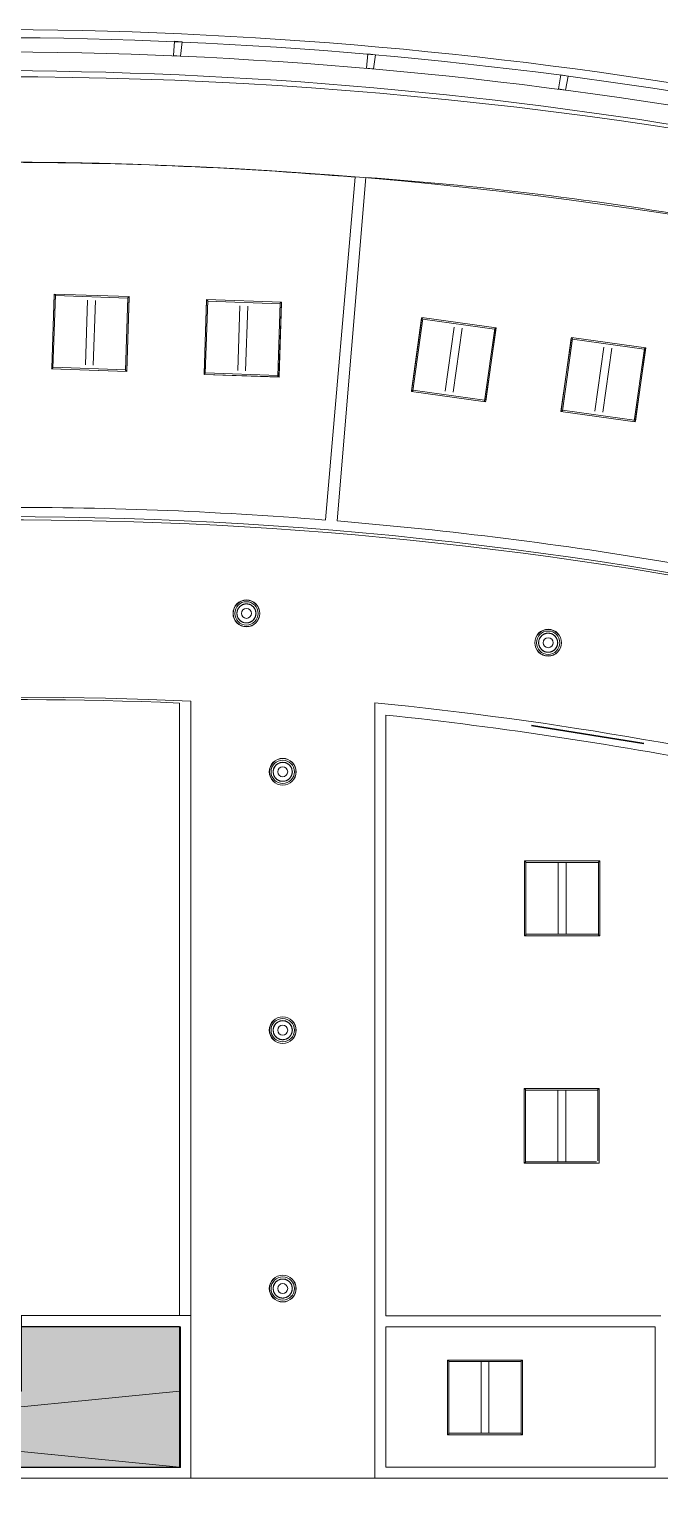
# Model space of a CAD drawing. Header units: inches. Extents: x 6512 to 15357, y -630 to 1499.
# Drawn here: x 13895.2 to 14094.6, y 1032.2 to 1499.3 of the extents above; entities that cross this region are included whole.
import ezdxf

# ---------------------------------------------------------------- set-up
doc = ezdxf.new("R2010")
doc.units = ezdxf.units.IN
doc.header["$MEASUREMENT"] = 0
for name, color, linetype, lineweight in [('A-CLNG', 13, 'Continuous', 18), ('A-DETL', 90, 'Continuous', 9), ('A-DETL-GENF', 92, 'Continuous', 18), ('A-DETL-THIN', 151, 'Continuous', 9), ('A-GLAZ', 151, 'Continuous', 18), ('E-LITE-EQPM', 33, 'Continuous', 25), ('P-SANR-FIXT', 6, 'Continuous', 18)]:
    doc.layers.add(name, color=color, linetype=linetype, lineweight=lineweight)

# ---------------------------------------------------------------- blocks, each defined once
blk = doc.blocks.new('Frameless opening with glazing - 36_ x 96_-4640755-3RD FLOOR RCP - NEW')
at = {"layer": 'A-GLAZ', "lineweight": 30}
blk.add_line((-19.5, -0.625), (16.5, -0.625), dxfattribs=at)
blk = doc.blocks.new('Lighting-Troffer-Cooper-Metalux-Encounter-22EN-24EN-LD2 - See Type Catalog-5549915-3RD FLOOR RCP - NEW')
at = {"layer": 'E-LITE-EQPM', "lineweight": 9}
for p, q in [((-11.875, 11.84375), (-11.875, 11.59375)), ((11.875, 11.84375), (-11.875, 11.84375)), ((-11.875, 11.59375), (-11.46875, 11.59375)), ((-11.875, 11.59375), (-11.46875, 11.59375)), ((-11.875, 11.59375), (-11.875, -11.59375)), ((-11.46875, 11.59375), (-11.46875, 11.34375)), ((-11.46875, -11.59375), (-11.46875, 11.59375)), ((11.46875, 11.34375), (-11.46875, 11.34375)), ((-1.25, 11.34375), (-1.25, -11.34375)), ((1.25, -11.34375), (1.25, 11.34375)), ((11.46875, 11.34375), (11.46875, 11.59375)), ((11.46875, 11.59375), (11.875, 11.59375)), ((11.46875, 11.59375), (11.875, 11.59375)), ((11.46875, -11.59375), (11.46875, 11.59375)), ((11.875, 11.59375), (11.875, 11.84375)), ((11.875, 11.59375), (11.875, -11.59375)), ((-11.46875, -11.59375), (-11.875, -11.59375)), ((-11.875, -11.59375), (-11.875, -11.84375)), ((-11.46875, -11.59375), (-11.875, -11.59375)), ((-11.875, -11.84375), (11.875, -11.84375)), ((-11.46875, -11.34375), (11.46875, -11.34375)), ((-11.46875, -11.34375), (-11.46875, -11.59375)), ((11.46875, -11.59375), (11.46875, -11.34375)), ((11.875, -11.59375), (11.46875, -11.59375)), ((11.875, -11.59375), (11.46875, -11.59375)), ((11.875, -11.84375), (11.875, -11.59375))]:
    blk.add_line(p, q, dxfattribs=at)
blk = doc.blocks.new('Lighting-Troffer-Cooper-Metalux-Encounter-22EN-24EN-LD2 - See Type Catalog-V1-3RD FLOOR RCP - NEW')
at = {"layer": 'E-LITE-EQPM', "lineweight": 9}
for p, q in [((-11.87, 11.84), (-11.87, 11.59)), ((10.76, 11.84), (-11.87, 11.84)), ((-11.87, 11.59), (-11.47, 11.59)), ((-11.87, 11.59), (-11.47, 11.59)), ((-11.87, 11.59), (-11.87, -11.59)), ((-11.47, 11.59), (-11.47, 11.34)), ((-11.47, -11.59), (-11.47, 11.59)), ((11.01, 11.34), (-11.47, 11.34)), ((-1.25, 11.34), (-1.25, -11.34)), ((1.25, -11.34), (1.25, 11.34)), ((11.47, -11.59), (11.47, 11.06)), ((11.88, 10.98), (11.88, -11.59)), ((-11.47, -11.59), (-11.87, -11.59)), ((-11.87, -11.59), (-11.87, -11.84)), ((-11.47, -11.59), (-11.87, -11.59)), ((-11.87, -11.84), (11.88, -11.84)), ((-11.47, -11.34), (11.47, -11.34)), ((-11.47, -11.34), (-11.47, -11.59)), ((11.47, -11.59), (11.47, -11.34)), ((11.88, -11.59), (11.47, -11.59)), ((11.88, -11.59), (11.47, -11.59)), ((11.88, -11.84), (11.88, -11.59))]:
    blk.add_line(p, q, dxfattribs=at)
blk = doc.blocks.new('KREON Holon 80 - KREON Holon 80 - Surface Mounted-V13-3RD FLOOR RCP - NEW')
at = {"layer": 'E-LITE-EQPM', "lineweight": 9, "flags": 128}
for points in [[(14.62, 0), (14.62, 0.12), (14.63, 0.24), (14.64, 0.36), (14.66, 0.48), (14.68, 0.6), (14.71, 0.71), (14.74, 0.83), (14.77, 0.95), (14.81, 1.06), (14.86, 1.17), (14.91, 1.28), (14.96, 1.39), (15.02, 1.49), (15.08, 1.6), (15.14, 1.7), (15.21, 1.8), (15.29, 1.89), (15.37, 1.98), (15.45, 2.07), (15.53, 2.16), (15.62, 2.24), (15.71, 2.32), (15.8, 2.39), (15.9, 2.46), (16, 2.53), (16.1, 2.59), (16.21, 2.65), (16.32, 2.71), (16.43, 2.76), (16.54, 2.8), (16.65, 2.84), (16.76, 2.88), (16.88, 2.91), (17, 2.94), (17.12, 2.96), (17.23, 2.98), (17.35, 3), (17.47, 3), (17.59, 3.01), (17.71, 3.01), (17.83, 3), (17.95, 2.99), (18.07, 2.97), (18.19, 2.95), (18.31, 2.93), (18.43, 2.9), (18.54, 2.87), (18.66, 2.83), (18.77, 2.78), (18.88, 2.74), (18.99, 2.68), (19.09, 2.63), (19.2, 2.57), (19.3, 2.5), (19.4, 2.43), (19.49, 2.36), (19.59, 2.28), (19.68, 2.2), (19.76, 2.12), (19.84, 2.03), (19.92, 1.94), (20, 1.85), (20.07, 1.75), (20.14, 1.65), (20.2, 1.55), (20.26, 1.45), (20.32, 1.34), (20.37, 1.23), (20.42, 1.12), (20.46, 1.01), (20.5, 0.89), (20.53, 0.78), (20.56, 0.66), (20.59, 0.54), (20.6, 0.42), (20.62, 0.31), (20.63, 0.19), (20.63, 0.06), (20.63, 0)], [(20.63, 0), (20.63, -0.12), (20.63, -0.24), (20.61, -0.36), (20.6, -0.48), (20.57, -0.6), (20.55, -0.71), (20.52, -0.83), (20.48, -0.95), (20.44, -1.06), (20.4, -1.17), (20.35, -1.28), (20.29, -1.39), (20.24, -1.49), (20.18, -1.6), (20.11, -1.7), (20.04, -1.8), (19.97, -1.89), (19.89, -1.98), (19.81, -2.07), (19.72, -2.16), (19.63, -2.24), (19.54, -2.32), (19.45, -2.39), (19.35, -2.46), (19.25, -2.53), (19.15, -2.59), (19.04, -2.65), (18.94, -2.71), (18.83, -2.76), (18.72, -2.8), (18.6, -2.84), (18.49, -2.88), (18.37, -2.91), (18.26, -2.94), (18.14, -2.96), (18.02, -2.98), (17.9, -3), (17.78, -3), (17.66, -3.01), (17.54, -3.01), (17.42, -3), (17.3, -2.99), (17.18, -2.97), (17.06, -2.95), (16.94, -2.93), (16.83, -2.9), (16.71, -2.87), (16.6, -2.83), (16.49, -2.78), (16.38, -2.74), (16.27, -2.68), (16.16, -2.63), (16.06, -2.57), (15.96, -2.5), (15.86, -2.43), (15.76, -2.36), (15.67, -2.28), (15.58, -2.2), (15.49, -2.12), (15.41, -2.03), (15.33, -1.94), (15.25, -1.85), (15.18, -1.75), (15.11, -1.65), (15.05, -1.55), (14.99, -1.45), (14.93, -1.34), (14.88, -1.23), (14.84, -1.12), (14.79, -1.01), (14.75, -0.89), (14.72, -0.78), (14.69, -0.66), (14.67, -0.54), (14.65, -0.42), (14.63, -0.31), (14.62, -0.19), (14.62, -0.06), (14.62, 0)]]:
    blk.add_lwpolyline(points, dxfattribs=at)
at = {"layer": 'E-LITE-EQPM', "lineweight": 9}
for radius, start, end in [(4.25, 0, 180), (4.19, 0, 180), (3.69, 0, 180), (3.69, 0, 180), (3.01, 157.5336, 180), (3.07, 160.1936, 161.4714), (3.07, 153.2732, 154.9763), (3.01, 28.125, 151.875), (3.07, 137.5183, 139.1443), (3.07, 131.1341, 132.7544), (1.57, 0, 180), (3.07, 114.8518, 116.6443), (3.07, 108.6341, 110.2544), (3.07, 92.3518, 94.1443), (3.07, 86.9037, 87.7544), (3.07, 69.8518, 71.6443), (3.07, 63.6341, 65.2544), (3.07, 47.3518, 49.1443), (3.07, 41.1341, 42.4817), (3.07, 25.367, 26.9169), (3.01, 0, 22.3883), (3.07, 17.2285, 19.5828), (4.25, 180, 0), (4.19, 180, 0), (3.69, 180, 0), (3.69, 180, 0), (3.01, 180, 202.3883), (3.07, 197.2285, 199.5828), (3.07, 205.367, 206.9169), (3.01, 207.9783, 332.0217), (3.07, 221.1341, 222.7544), (3.07, 227.3518, 229.1443), (1.57, 180, 0), (3.07, 243.6341, 245.2544), (3.07, 249.8518, 251.6443), (3.07, 266.1341, 267.7544), (3.07, 273.0962, 274.1443), (3.07, 288.6341, 290.2544), (3.07, 294.8518, 296.6443), (3.07, 311.1341, 312.7544), (3.07, 317.3518, 319.1443), (3.07, 333.2732, 334.9763), (3.01, 337.5336, 0), (3.07, 340.1936, 341.4714)]:
    blk.add_arc((17.63, 0), radius, start, end, dxfattribs=at)
blk = doc.blocks.new('KREON Holon 80 - KREON Holon 80 - Surface Mounted-V14-3RD FLOOR RCP - NEW')
at = {"layer": 'E-LITE-EQPM', "lineweight": 9, "flags": 128}
for points in [[(14.62, 0), (14.62, 0.12), (14.63, 0.24), (14.64, 0.36), (14.66, 0.48), (14.68, 0.6), (14.71, 0.71), (14.74, 0.83), (14.77, 0.95), (14.81, 1.06), (14.86, 1.17), (14.91, 1.28), (14.96, 1.39), (15.02, 1.49), (15.08, 1.6), (15.14, 1.7), (15.21, 1.8), (15.29, 1.89), (15.37, 1.98), (15.45, 2.07), (15.53, 2.16), (15.62, 2.24), (15.71, 2.32), (15.8, 2.39), (15.9, 2.46), (16, 2.53), (16.1, 2.59), (16.21, 2.65), (16.32, 2.71), (16.43, 2.76), (16.54, 2.8), (16.65, 2.84), (16.76, 2.88), (16.88, 2.91), (17, 2.94), (17.12, 2.96), (17.23, 2.98), (17.35, 3), (17.47, 3), (17.59, 3.01), (17.71, 3.01), (17.83, 3), (17.95, 2.99), (18.07, 2.97), (18.19, 2.95), (18.31, 2.93), (18.43, 2.9), (18.54, 2.87), (18.66, 2.83), (18.77, 2.78), (18.88, 2.74), (18.99, 2.68), (19.09, 2.63), (19.2, 2.57), (19.3, 2.5), (19.4, 2.43), (19.49, 2.36), (19.59, 2.28), (19.68, 2.2), (19.76, 2.12), (19.84, 2.03), (19.92, 1.94), (20, 1.85), (20.07, 1.75), (20.14, 1.65), (20.2, 1.55), (20.26, 1.45), (20.32, 1.34), (20.37, 1.23), (20.42, 1.12), (20.46, 1.01), (20.5, 0.89), (20.53, 0.78), (20.56, 0.66), (20.59, 0.54), (20.6, 0.42), (20.62, 0.31), (20.63, 0.19), (20.63, 0.06), (20.63, 0)], [(20.63, 0), (20.63, -0.12), (20.63, -0.24), (20.61, -0.36), (20.6, -0.48), (20.57, -0.6), (20.55, -0.71), (20.52, -0.83), (20.48, -0.95), (20.44, -1.06), (20.4, -1.17), (20.35, -1.28), (20.29, -1.39), (20.24, -1.49), (20.18, -1.6), (20.11, -1.7), (20.04, -1.8), (19.97, -1.89), (19.89, -1.98), (19.81, -2.07), (19.72, -2.16), (19.63, -2.24), (19.54, -2.32), (19.45, -2.39), (19.35, -2.46), (19.25, -2.53), (19.15, -2.59), (19.04, -2.65), (18.94, -2.71), (18.83, -2.76), (18.72, -2.8), (18.6, -2.84), (18.49, -2.88), (18.37, -2.91), (18.26, -2.94), (18.14, -2.96), (18.02, -2.98), (17.9, -3), (17.78, -3), (17.66, -3.01), (17.54, -3.01), (17.42, -3), (17.3, -2.99), (17.18, -2.97), (17.06, -2.95), (16.94, -2.93), (16.83, -2.9), (16.71, -2.87), (16.6, -2.83), (16.49, -2.78), (16.38, -2.74), (16.27, -2.68), (16.16, -2.63), (16.06, -2.57), (15.96, -2.5), (15.86, -2.43), (15.76, -2.36), (15.67, -2.28), (15.58, -2.2), (15.49, -2.12), (15.41, -2.03), (15.33, -1.94), (15.25, -1.85), (15.18, -1.75), (15.11, -1.65), (15.05, -1.55), (14.99, -1.45), (14.93, -1.34), (14.88, -1.23), (14.84, -1.12), (14.79, -1.01), (14.75, -0.89), (14.72, -0.78), (14.69, -0.66), (14.67, -0.54), (14.65, -0.42), (14.63, -0.31), (14.62, -0.19), (14.62, -0.06), (14.62, 0)]]:
    blk.add_lwpolyline(points, dxfattribs=at)
at = {"layer": 'E-LITE-EQPM', "lineweight": 9}
for radius, start, end in [(4.25, 0, 180), (4.19, 0, 180), (3.69, 0, 180), (3.69, 0, 180), (3.01, 157.5336, 180), (3.07, 160.1936, 161.4714), (3.07, 153.2732, 154.9763), (3.01, 28.9501, 151.875), (3.07, 137.5183, 139.1443), (3.07, 131.1341, 132.7544), (1.57, 0, 180), (3.07, 114.8518, 116.57), (3.07, 108.6341, 110.2544), (3.07, 92.3518, 94.1443), (3.07, 86.9037, 87.7544), (3.07, 69.8518, 71.6443), (3.07, 63.6341, 65.2189), (3.07, 47.3518, 49.1443), (3.07, 41.1341, 42.4817), (3.07, 25.367, 26.9169), (3.01, 0, 22.3883), (3.07, 17.2285, 19.5828), (4.25, 180, 0), (4.19, 180, 0), (3.69, 180, 0), (3.69, 180, 0), (3.01, 180, 202.3883), (3.07, 197.2285, 199.5828), (3.07, 205.367, 206.9169), (3.01, 207.9783, 332.0217), (3.07, 221.1341, 222.7544), (3.07, 227.3518, 229.1443), (1.57, 180, 0), (3.07, 243.6341, 245.2544), (3.07, 249.8518, 251.6443), (3.07, 266.1341, 267.7544), (3.07, 273.0962, 274.1443), (3.07, 288.6341, 290.2544), (3.07, 294.8518, 296.6443), (3.07, 311.1341, 312.7544), (3.07, 317.3518, 319.1443), (3.07, 333.2732, 334.9763), (3.01, 337.5336, 0), (3.07, 340.1936, 341.4714)]:
    blk.add_arc((17.63, 0), radius, start, end, dxfattribs=at)
blk = doc.blocks.new('KREON Holon 80 - KREON Holon 80 - Surface Mounted-V15-3RD FLOOR RCP - NEW')
at = {"layer": 'E-LITE-EQPM', "lineweight": 9, "flags": 128}
for points in [[(14.62, 0), (14.62, 0.12), (14.63, 0.24), (14.64, 0.36), (14.66, 0.48), (14.68, 0.6), (14.71, 0.71), (14.74, 0.83), (14.77, 0.95), (14.81, 1.06), (14.86, 1.17), (14.91, 1.28), (14.96, 1.39), (15.02, 1.49), (15.08, 1.6), (15.14, 1.7), (15.21, 1.8), (15.29, 1.89), (15.37, 1.98), (15.45, 2.07), (15.53, 2.16), (15.62, 2.24), (15.71, 2.32), (15.8, 2.39), (15.9, 2.46), (16, 2.53), (16.1, 2.59), (16.21, 2.65), (16.32, 2.71), (16.43, 2.76), (16.54, 2.8), (16.65, 2.84), (16.76, 2.88), (16.88, 2.91), (17, 2.94), (17.12, 2.96), (17.23, 2.98), (17.35, 3), (17.47, 3), (17.59, 3.01), (17.71, 3.01), (17.83, 3), (17.95, 2.99), (18.07, 2.97), (18.19, 2.95), (18.31, 2.93), (18.43, 2.9), (18.54, 2.87), (18.66, 2.83), (18.77, 2.78), (18.88, 2.74), (18.99, 2.68), (19.09, 2.63), (19.2, 2.57), (19.3, 2.5), (19.4, 2.43), (19.49, 2.36), (19.59, 2.28), (19.68, 2.2), (19.76, 2.12), (19.84, 2.03), (19.92, 1.94), (20, 1.85), (20.07, 1.75), (20.14, 1.65), (20.2, 1.55), (20.26, 1.45), (20.32, 1.34), (20.37, 1.23), (20.42, 1.12), (20.46, 1.01), (20.5, 0.89), (20.53, 0.78), (20.56, 0.66), (20.59, 0.54), (20.6, 0.42), (20.62, 0.31), (20.63, 0.19), (20.63, 0.06), (20.63, 0)], [(20.63, 0), (20.63, -0.12), (20.63, -0.24), (20.61, -0.36), (20.6, -0.48), (20.57, -0.6), (20.55, -0.71), (20.52, -0.83), (20.48, -0.95), (20.44, -1.06), (20.4, -1.17), (20.35, -1.28), (20.29, -1.39), (20.24, -1.49), (20.18, -1.6), (20.11, -1.7), (20.04, -1.8), (19.97, -1.89), (19.89, -1.98), (19.81, -2.07), (19.72, -2.16), (19.63, -2.24), (19.54, -2.32), (19.45, -2.39), (19.35, -2.46), (19.25, -2.53), (19.15, -2.59), (19.04, -2.65), (18.94, -2.71), (18.83, -2.76), (18.72, -2.8), (18.6, -2.84), (18.49, -2.88), (18.37, -2.91), (18.26, -2.94), (18.14, -2.96), (18.02, -2.98), (17.9, -3), (17.78, -3), (17.66, -3.01), (17.54, -3.01), (17.42, -3), (17.3, -2.99), (17.18, -2.97), (17.06, -2.95), (16.94, -2.93), (16.83, -2.9), (16.71, -2.87), (16.6, -2.83), (16.49, -2.78), (16.38, -2.74), (16.27, -2.68), (16.16, -2.63), (16.06, -2.57), (15.96, -2.5), (15.86, -2.43), (15.76, -2.36), (15.67, -2.28), (15.58, -2.2), (15.49, -2.12), (15.41, -2.03), (15.33, -1.94), (15.25, -1.85), (15.18, -1.75), (15.11, -1.65), (15.05, -1.55), (14.99, -1.45), (14.93, -1.34), (14.88, -1.23), (14.84, -1.12), (14.79, -1.01), (14.75, -0.89), (14.72, -0.78), (14.69, -0.66), (14.67, -0.54), (14.65, -0.42), (14.63, -0.31), (14.62, -0.19), (14.62, -0.06), (14.62, 0)]]:
    blk.add_lwpolyline(points, dxfattribs=at)
at = {"layer": 'E-LITE-EQPM', "lineweight": 9}
for radius, start, end in [(4.25, 0, 180), (4.19, 0, 180), (3.69, 0, 180), (3.69, 0, 180), (3.01, 157.5336, 180), (3.07, 160.1936, 161.4714), (3.07, 153.2732, 154.9763), (3.01, 28.125, 151.875), (3.07, 137.5183, 139.1443), (3.07, 131.1341, 132.7544), (1.57, 0, 180), (3.07, 114.8518, 116.6443), (3.07, 108.6341, 110.2544), (3.07, 93.0962, 94.1443), (3.07, 86.1341, 87.0461), (3.07, 69.8518, 71.6443), (3.07, 63.6341, 65.2544), (3.07, 47.3518, 49.1443), (3.07, 41.1341, 42.4817), (3.07, 25.367, 26.9169), (3.01, 0, 21.8279), (3.07, 17.2285, 19.5828), (4.25, 180, 0), (4.19, 180, 0), (3.69, 180, 0), (3.69, 180, 0), (3.01, 180, 202.3883), (3.07, 197.2285, 199.5828), (3.07, 205.367, 206.9169), (3.01, 207.9783, 332.0217), (3.07, 221.1341, 222.7544), (3.07, 227.3518, 229.1443), (1.57, 180, 0), (3.07, 243.6341, 245.2544), (3.07, 249.8518, 251.6443), (3.07, 266.9037, 267.7544), (3.07, 272.9539, 274.1443), (3.07, 288.6341, 290.2544), (3.07, 294.8518, 296.6443), (3.07, 311.1341, 312.7544), (3.07, 317.3518, 319.1443), (3.07, 333.2732, 334.9763), (3.01, 337.5, 0), (3.07, 340.1936, 341.4714)]:
    blk.add_arc((17.63, 0), radius, start, end, dxfattribs=at)
blk = doc.blocks.new('Lighting-Troffer-Cooper-Metalux-Encounter-22EN-24EN-LD2 - See Type Catalog-V7-3RD FLOOR RCP - NEW')
at = {"layer": 'E-LITE-EQPM', "lineweight": 9}
for p, q in [((-11.875, 11.84375), (-11.875, 11.59375)), ((11.875, 11.84375), (-11.875, 11.84375)), ((-11.875, 11.59375), (-11.46875, 11.59375)), ((-11.875, 11.59375), (-11.46875, 11.59375)), ((-11.875, 11.59375), (-11.875, -11.59375)), ((-11.46875, 11.59375), (-11.46875, 11.34375)), ((-11.46875, -11.59375), (-11.46875, 11.59375)), ((11.46875, 11.34375), (-11.46875, 11.34375)), ((-1.25, 10.21875), (-1.25, -10.21875)), ((1.25, -10.21875), (1.25, 10.21875)), ((11.46875, 11.34375), (11.46875, 11.59375)), ((11.46875, 11.59375), (11.875, 11.59375)), ((11.46875, 11.59375), (11.875, 11.59375)), ((11.46875, -11.59375), (11.46875, 11.59375)), ((11.875, 11.59375), (11.875, 11.84375)), ((11.875, 11.59375), (11.875, -11.59375)), ((-11.46875, -11.59375), (-11.875, -11.59375)), ((-11.875, -11.59375), (-11.875, -11.84375)), ((-11.46875, -11.59375), (-11.875, -11.59375)), ((-11.875, -11.84375), (11.875, -11.84375)), ((-11.46875, -11.34375), (11.46875, -11.34375)), ((-11.46875, -11.34375), (-11.46875, -11.59375)), ((11.46875, -11.59375), (11.46875, -11.34375)), ((11.875, -11.59375), (11.46875, -11.59375)), ((11.875, -11.59375), (11.46875, -11.59375)), ((11.875, -11.84375), (11.875, -11.59375))]:
    blk.add_line(p, q, dxfattribs=at)
blk = doc.blocks.new('KREON Holon 80 - KREON Holon 80 - Surface Mounted-V27-3RD FLOOR RCP - NEW')
at = {"layer": 'E-LITE-EQPM', "lineweight": 9, "flags": 128}
for points in [[(14.62, 0), (14.62, 0.12), (14.63, 0.24), (14.64, 0.36), (14.66, 0.48), (14.68, 0.6), (14.71, 0.71), (14.74, 0.83), (14.77, 0.95), (14.81, 1.06), (14.86, 1.17), (14.91, 1.28), (14.96, 1.39), (15.02, 1.49), (15.08, 1.6), (15.14, 1.7), (15.21, 1.8), (15.29, 1.89), (15.37, 1.98), (15.45, 2.07), (15.53, 2.16), (15.62, 2.24), (15.71, 2.32), (15.8, 2.39), (15.9, 2.46), (16, 2.53), (16.1, 2.59), (16.21, 2.65), (16.32, 2.71), (16.43, 2.76), (16.54, 2.8), (16.65, 2.84), (16.76, 2.88), (16.88, 2.91), (17, 2.94), (17.12, 2.96), (17.23, 2.98), (17.35, 3), (17.47, 3), (17.59, 3.01), (17.71, 3.01), (17.83, 3), (17.95, 2.99), (18.07, 2.97), (18.19, 2.95), (18.31, 2.93), (18.43, 2.9), (18.54, 2.87), (18.66, 2.83), (18.77, 2.78), (18.88, 2.74), (18.99, 2.68), (19.09, 2.63), (19.2, 2.57), (19.3, 2.5), (19.4, 2.43), (19.49, 2.36), (19.59, 2.28), (19.68, 2.2), (19.76, 2.12), (19.84, 2.03), (19.92, 1.94), (20, 1.85), (20.07, 1.75), (20.14, 1.65), (20.2, 1.55), (20.26, 1.45), (20.32, 1.34), (20.37, 1.23), (20.42, 1.12), (20.46, 1.01), (20.5, 0.89), (20.53, 0.78), (20.56, 0.66), (20.59, 0.54), (20.6, 0.42), (20.62, 0.31), (20.63, 0.19), (20.63, 0.06), (20.63, 0)], [(20.63, 0), (20.63, -0.12), (20.63, -0.24), (20.61, -0.36), (20.6, -0.48), (20.57, -0.6), (20.55, -0.71), (20.52, -0.83), (20.48, -0.95), (20.44, -1.06), (20.4, -1.17), (20.35, -1.28), (20.29, -1.39), (20.24, -1.49), (20.18, -1.6), (20.11, -1.7), (20.04, -1.8), (19.97, -1.89), (19.89, -1.98), (19.81, -2.07), (19.72, -2.16), (19.63, -2.24), (19.54, -2.32), (19.45, -2.39), (19.35, -2.46), (19.25, -2.53), (19.15, -2.59), (19.04, -2.65), (18.94, -2.71), (18.83, -2.76), (18.72, -2.8), (18.6, -2.84), (18.49, -2.88), (18.37, -2.91), (18.26, -2.94), (18.14, -2.96), (18.02, -2.98), (17.9, -3), (17.78, -3), (17.66, -3.01), (17.54, -3.01), (17.42, -3), (17.3, -2.99), (17.18, -2.97), (17.06, -2.95), (16.94, -2.93), (16.83, -2.9), (16.71, -2.87), (16.6, -2.83), (16.49, -2.78), (16.38, -2.74), (16.27, -2.68), (16.16, -2.63), (16.06, -2.57), (15.96, -2.5), (15.86, -2.43), (15.76, -2.36), (15.67, -2.28), (15.58, -2.2), (15.49, -2.12), (15.41, -2.03), (15.33, -1.94), (15.25, -1.85), (15.18, -1.75), (15.11, -1.65), (15.05, -1.55), (14.99, -1.45), (14.93, -1.34), (14.88, -1.23), (14.84, -1.12), (14.79, -1.01), (14.75, -0.89), (14.72, -0.78), (14.69, -0.66), (14.67, -0.54), (14.65, -0.42), (14.63, -0.31), (14.62, -0.19), (14.62, -0.06), (14.62, 0)]]:
    blk.add_lwpolyline(points, dxfattribs=at)
at = {"layer": 'E-LITE-EQPM', "lineweight": 9}
for radius, start, end in [(4.25, 0, 180), (4.19, 0, 180), (3.69, 0, 180), (3.69, 0, 180), (3.01, 157.5336, 180), (3.07, 160.1936, 161.4714), (3.07, 153.2732, 154.9763), (3.01, 28.125, 151.875), (3.07, 137.3518, 139.1443), (3.07, 131.1341, 132.7544), (1.57, 0, 180), (3.07, 114.8518, 116.6443), (3.07, 108.6341, 110.2544), (3.07, 92.3518, 94.1443), (3.07, 86.9037, 87.7544), (3.07, 70.6609, 71.6443), (3.07, 63.6341, 65.2544), (3.07, 47.3518, 49.1443), (3.07, 41.1341, 42.7544), (3.07, 25.367, 26.9169), (3.01, 0, 22.3883), (3.07, 17.2285, 19.5828), (4.25, 180, 0), (4.19, 180, 0), (3.69, 180, 0), (3.69, 180, 0), (3.01, 180, 202.3883), (3.07, 197.2285, 199.5828), (3.07, 205.367, 206.9169), (3.01, 208.125, 331.875), (3.07, 221.1341, 222.7544), (3.07, 227.3518, 229.1443), (1.57, 180, 0), (3.07, 243.6341, 245.2544), (3.07, 249.8518, 251.6443), (3.07, 266.1341, 267.7544), (3.07, 273.0962, 274.1443), (3.07, 288.6341, 290.2544), (3.07, 294.8518, 296.6443), (3.07, 311.1341, 312.7544), (3.07, 317.3518, 319.1443), (3.07, 333.2732, 334.9763), (3.01, 337.5336, 0), (3.07, 340.1936, 341.4714)]:
    blk.add_arc((17.63, 0), radius, start, end, dxfattribs=at)
blk = doc.blocks.new('KREON Holon 80 - KREON Holon 80 - Surface Mounted-V28-3RD FLOOR RCP - NEW')
at = {"layer": 'E-LITE-EQPM', "lineweight": 9, "flags": 128}
for points in [[(14.62, 0), (14.62, 0.12), (14.63, 0.24), (14.64, 0.36), (14.66, 0.48), (14.68, 0.6), (14.71, 0.71), (14.74, 0.83), (14.77, 0.95), (14.81, 1.06), (14.86, 1.17), (14.91, 1.28), (14.96, 1.39), (15.02, 1.49), (15.08, 1.6), (15.14, 1.7), (15.21, 1.8), (15.29, 1.89), (15.37, 1.98), (15.45, 2.07), (15.53, 2.16), (15.62, 2.24), (15.71, 2.32), (15.8, 2.39), (15.9, 2.46), (16, 2.53), (16.1, 2.59), (16.21, 2.65), (16.32, 2.71), (16.43, 2.76), (16.54, 2.8), (16.65, 2.84), (16.76, 2.88), (16.88, 2.91), (17, 2.94), (17.12, 2.96), (17.23, 2.98), (17.35, 3), (17.47, 3), (17.59, 3.01), (17.71, 3.01), (17.83, 3), (17.95, 2.99), (18.07, 2.97), (18.19, 2.95), (18.31, 2.93), (18.43, 2.9), (18.54, 2.87), (18.66, 2.83), (18.77, 2.78), (18.88, 2.74), (18.99, 2.68), (19.09, 2.63), (19.2, 2.57), (19.3, 2.5), (19.4, 2.43), (19.49, 2.36), (19.59, 2.28), (19.68, 2.2), (19.76, 2.12), (19.84, 2.03), (19.92, 1.94), (20, 1.85), (20.07, 1.75), (20.14, 1.65), (20.2, 1.55), (20.26, 1.45), (20.32, 1.34), (20.37, 1.23), (20.42, 1.12), (20.46, 1.01), (20.5, 0.89), (20.53, 0.78), (20.56, 0.66), (20.59, 0.54), (20.6, 0.42), (20.62, 0.31), (20.63, 0.19), (20.63, 0.06), (20.63, 0)], [(20.63, 0), (20.63, -0.12), (20.63, -0.24), (20.61, -0.36), (20.6, -0.48), (20.57, -0.6), (20.55, -0.71), (20.52, -0.83), (20.48, -0.95), (20.44, -1.06), (20.4, -1.17), (20.35, -1.28), (20.29, -1.39), (20.24, -1.49), (20.18, -1.6), (20.11, -1.7), (20.04, -1.8), (19.97, -1.89), (19.89, -1.98), (19.81, -2.07), (19.72, -2.16), (19.63, -2.24), (19.54, -2.32), (19.45, -2.39), (19.35, -2.46), (19.25, -2.53), (19.15, -2.59), (19.04, -2.65), (18.94, -2.71), (18.83, -2.76), (18.72, -2.8), (18.6, -2.84), (18.49, -2.88), (18.37, -2.91), (18.26, -2.94), (18.14, -2.96), (18.02, -2.98), (17.9, -3), (17.78, -3), (17.66, -3.01), (17.54, -3.01), (17.42, -3), (17.3, -2.99), (17.18, -2.97), (17.06, -2.95), (16.94, -2.93), (16.83, -2.9), (16.71, -2.87), (16.6, -2.83), (16.49, -2.78), (16.38, -2.74), (16.27, -2.68), (16.16, -2.63), (16.06, -2.57), (15.96, -2.5), (15.86, -2.43), (15.76, -2.36), (15.67, -2.28), (15.58, -2.2), (15.49, -2.12), (15.41, -2.03), (15.33, -1.94), (15.25, -1.85), (15.18, -1.75), (15.11, -1.65), (15.05, -1.55), (14.99, -1.45), (14.93, -1.34), (14.88, -1.23), (14.84, -1.12), (14.79, -1.01), (14.75, -0.89), (14.72, -0.78), (14.69, -0.66), (14.67, -0.54), (14.65, -0.42), (14.63, -0.31), (14.62, -0.19), (14.62, -0.06), (14.62, 0)]]:
    blk.add_lwpolyline(points, dxfattribs=at)
at = {"layer": 'E-LITE-EQPM', "lineweight": 9}
for radius, start, end in [(4.25, 0, 180), (4.19, 0, 180), (3.69, 0, 180), (3.69, 0, 180), (3.01, 157.5336, 180), (3.07, 160.1936, 161.4714), (3.07, 153.2732, 154.9763), (3.01, 28.125, 151.875), (3.07, 137.3518, 139.1443), (3.07, 131.1341, 132.7544), (1.57, 0, 180), (3.07, 114.8518, 116.6443), (3.07, 108.6341, 110.2544), (3.07, 93.0962, 94.1443), (3.07, 86.9037, 87.7544), (3.07, 69.8518, 71.6443), (3.07, 63.6341, 65.2544), (3.07, 47.3518, 49.1443), (3.07, 25.367, 26.9169), (3.01, 0, 22.3883), (3.07, 17.2285, 19.5828), (4.25, 180, 0), (4.19, 180, 0), (3.69, 180, 0), (3.69, 180, 0), (3.01, 180, 202.3883), (3.07, 197.2285, 199.5828), (3.07, 205.367, 206.9169), (3.01, 208.125, 331.875), (3.07, 221.1341, 222.7544), (3.07, 227.3518, 229.1443), (1.57, 180, 0), (3.07, 243.6341, 245.2544), (3.07, 249.8518, 251.6443), (3.07, 266.9037, 267.7544), (3.07, 273.0962, 274.1443), (3.07, 288.6341, 290.2544), (3.07, 294.8518, 296.6443), (3.07, 311.1341, 312.7544), (3.07, 318.1226, 319.1443), (3.07, 333.2732, 334.9763), (3.01, 337.5336, 0), (3.07, 340.1936, 341.4714)]:
    blk.add_arc((17.63, 0), radius, start, end, dxfattribs=at)
blk = doc.blocks.new('2941 Fairview Park_Clean for Revit_dwg-4584220-3RD FLOOR RCP - NEW')
at = {"layer": 'P-SANR-FIXT', "lineweight": 9, "flags": 128}
for points in [[(13941.05, 1495.57), (13943.49, 1495.36), (13943.01, 1490.86), (13940.77, 1491.05), (13941.05, 1495.57), (13940.77, 1491.05), (13943.01, 1490.86), (13943.49, 1495.36)], [(14002.29, 1491.6), (14004.72, 1491.29), (14004.05, 1486.81), (14001.81, 1487.09), (14002.29, 1491.6), (14001.81, 1487.09), (14004.05, 1486.81), (14004.72, 1491.29)], [(14063.31, 1484.96), (14065.72, 1484.54), (14064.85, 1480.1), (14062.63, 1480.48), (14063.31, 1484.96), (14062.63, 1480.48), (14064.85, 1480.1), (14065.72, 1484.54)], [(13946.23, 1040.82), (13695.73, 1040.82), (13695.73, 1068.32), (13695.73, 1040.82), (13946.23, 1040.82), (13946.23, 1092.32), (13892.73, 1092.32), (13628.73, 1092.32), (13628.73, 1068.32), (13892.73, 1068.32), (13892.73, 1092.32), (13892.73, 1068.32), (13628.73, 1068.32), (13628.73, 1092.32), (13892.73, 1092.32), (13946.23, 1092.32)], [(13699.23, 1068.32), (13699.23, 1044.32), (13942.73, 1068.32), (13699.23, 1044.32), (13942.73, 1044.32), (13942.73, 1088.82), (13892.73, 1088.82), (13942.73, 1088.82), (13942.73, 1044.32), (13699.23, 1068.32), (13699.23, 1044.32), (13942.73, 1044.32)]]:
    blk.add_lwpolyline(points, close=True, dxfattribs=at)
at = {"layer": 'P-SANR-FIXT', "lineweight": 9}
for radius, start, end in [(1409, 69.65462, 90.00099), (1409, 69.65462, 90.00099), (1406.44, 80.11973, 89.88408), (1406.44, 80.11973, 89.88408), (1401.94, 69.70039, 90.001), (1401.94, 69.70039, 90.001), (1396, 69.72606, 90.001), (1396, 69.72606, 90.001)]:
    blk.add_arc((13880.73, 90.3), radius, start, end, dxfattribs=at)

msp = doc.modelspace()

# ---------------------------------------------------------------- hatches: boundary and pattern name
at = {"layer": 'A-DETL-GENF'}
msp.add_hatch(color=10, dxfattribs=at).paths.add_polyline_path([(13943.05, 1044.19), (13943.05, 1088.69), (13632.55, 1088.69), (13632.55, 1071.69), (13699.55, 1071.69), (13699.55, 1044.19), (13904.99, 1044.19)], flags=0)

# ---------------------------------------------------------------- linework, layer by layer
at = {"layer": 'A-CLNG', "lineweight": 13}
for p, q in [((13998.23, 1452.53), (13988.87, 1344.06)), ((13992.62, 1343.75), (14001.63, 1452.48)), ((13903.06, 1415.58), (13902.23, 1391.9)), ((13926.79, 1414.75), (13903.06, 1415.58)), ((13925.97, 1391.07), (13926.79, 1414.75)), ((13951.27, 1413.82), (13950.44, 1390.15)), ((13975, 1413), (13951.27, 1413.82)), ((13974.17, 1389.32), (13975, 1413)), ((14019.35, 1408.17), (14016.05, 1384.71)), ((14042.87, 1404.87), (14019.35, 1408.17)), ((14039.57, 1381.41), (14042.87, 1404.87)), ((14066.7, 1401.84), (14063.41, 1378.38)), ((14090.22, 1398.54), (14066.7, 1401.84)), ((14086.93, 1375.08), (14090.22, 1398.54)), ((13902.23, 1391.9), (13925.97, 1391.07)), ((13950.44, 1390.15), (13974.17, 1389.32)), ((14016.05, 1384.71), (14039.57, 1381.41)), ((14063.41, 1378.38), (14086.93, 1375.08)), ((13942.73, 1286.12), (13942.73, 1092.32)), ((13946.23, 1040.82), (13946.23, 1286.74)), ((14004.48, 1286.22), (14004.48, 1040.82)), ((14007.98, 1092.19), (14007.98, 1282.34)), ((14075.65, 1236.14), (14051.9, 1236.14)), ((14051.9, 1236.14), (14051.9, 1212.46)), ((14075.65, 1212.46), (14075.65, 1236.14)), ((14051.9, 1212.46), (14075.65, 1212.46)), ((14075.53, 1164.14), (14051.78, 1164.14)), ((14051.78, 1164.14), (14051.78, 1140.46)), ((14075.53, 1140.46), (14075.53, 1164.14)), ((14051.78, 1140.46), (14075.53, 1140.46)), ((13942.73, 1092.32), (13750.48, 1092.32)), ((14094.98, 1092.19), (14007.98, 1092.19)), ((14007.98, 1088.69), (14093.23, 1088.69)), ((14007.98, 1044.32), (14007.98, 1088.69)), ((14093.23, 1088.69), (14093.23, 1044.32)), ((14051.23, 1078.19), (14027.48, 1078.19)), ((14027.48, 1078.19), (14027.48, 1054.5)), ((14051.23, 1054.5), (14051.23, 1078.19)), ((14027.48, 1054.5), (14051.23, 1054.5)), ((14093.23, 1044.32), (14007.98, 1044.32)), ((13833.47, 1040.82), (13998.05, 1040.82)), ((13998.05, 1040.82), (13946.23, 1040.82)), ((14004.48, 1040.82), (13998.05, 1040.82)), ((13998.05, 1040.82), (14102.73, 1040.82))]:
    msp.add_line(p, q, dxfattribs=at)
for centre, radius, start, end in [((13884.9, 80.65), 1403.68, 70.70864, 184.55218), ((13884.9, 80.65), 1376.68, 70.31484, 184.2637), ((13885.43, 111.9), 1345.37, 85.19059, 90.12735), ((13923.82, 368.54), 1086.73, 79.74063, 85.89394), ((13888.21, 83.91), 1264.16, 85.43262, 90.26121), ((13887.8, 74.89), 1269.24, 69.43222, 120.33476), ((13888.21, 83.91), 1264.16, 80.4034, 85.2622), ((13892.24, 70.68), 1217.26, 87.45779, 165.66895), ((13891.63, 81.35), 1205.85, 87.57154, 96.72239), ((13889.2, 121.96), 1169.95, 67.54598, 84.34547), ((13877.35, 48.4), 1240.83, 78.771, 83.95703)]:
    msp.add_arc(centre, radius, start, end, dxfattribs=at)
at = {"layer": 'A-DETL', "lineweight": 20}
msp.add_arc((13886.89, 85.18), 1259.94, 69.18949, 179.68988, dxfattribs=at)
at = {"layer": 'A-DETL-THIN'}
for p, q in [((13943.05, 1088.69), (13632.55, 1088.69)), ((13943.05, 1044.19), (13943.05, 1088.69)), ((13699.55, 1044.19), (13943.05, 1044.19))]:
    msp.add_line(p, q, dxfattribs=at)

# ---------------------------------------------------------------- block references
at = {"color": 9, "lineweight": 9}
msp.add_blockref('2941 Fairview Park_Clean for Revit_dwg-4584220-3RD FLOOR RCP - NEW', (0, 0), dxfattribs=at)
at = {"layer": 'A-GLAZ', "lineweight": 13, "rotation": 170.9982566848536}
msp.add_blockref('Frameless opening with glazing - 36_ x 96_-4640755-3RD FLOOR RCP - NEW', (14070.27, 1275.78), dxfattribs=at)
at = {"layer": 'E-LITE-EQPM', "lineweight": 9, "extrusion": (0, 0, -1)}
for name, p, rotation in [('Lighting-Troffer-Cooper-Metalux-Encounter-22EN-24EN-LD2 - See Type Catalog-V7-3RD FLOOR RCP - NEW', (-13914.51, 1403.33), 182.0000000000018), ('Lighting-Troffer-Cooper-Metalux-Encounter-22EN-24EN-LD2 - See Type Catalog-V7-3RD FLOOR RCP - NEW', (-13962.72, 1401.57), 182.0000000000018), ('Lighting-Troffer-Cooper-Metalux-Encounter-22EN-24EN-LD2 - See Type Catalog-V7-3RD FLOOR RCP - NEW', (-14029.46, 1394.79), 188.0000000000002), ('Lighting-Troffer-Cooper-Metalux-Encounter-22EN-24EN-LD2 - See Type Catalog-V7-3RD FLOOR RCP - NEW', (-14076.82, 1388.46), 188.0000000000002), ('KREON Holon 80 - KREON Holon 80 - Surface Mounted-V28-3RD FLOOR RCP - NEW', (-13963.87, 1296.87), 90), ('KREON Holon 80 - KREON Holon 80 - Surface Mounted-V27-3RD FLOOR RCP - NEW', (-14059.35, 1287.59), 90), ('KREON Holon 80 - KREON Holon 80 - Surface Mounted-V13-3RD FLOOR RCP - NEW', (-13975.35, 1246.73), 90), ('Lighting-Troffer-Cooper-Metalux-Encounter-22EN-24EN-LD2 - See Type Catalog-5549915-3RD FLOOR RCP - NEW', (-14063.78, 1224.3), 180), ('KREON Holon 80 - KREON Holon 80 - Surface Mounted-V14-3RD FLOOR RCP - NEW', (-13975.35, 1164.96), 90), ('Lighting-Troffer-Cooper-Metalux-Encounter-22EN-24EN-LD2 - See Type Catalog-V1-3RD FLOOR RCP - NEW', (-14063.65, 1152.3), 180), ('KREON Holon 80 - KREON Holon 80 - Surface Mounted-V15-3RD FLOOR RCP - NEW', (-13975.35, 1083.19), 90), ('Lighting-Troffer-Cooper-Metalux-Encounter-22EN-24EN-LD2 - See Type Catalog-5549915-3RD FLOOR RCP - NEW', (-14039.35, 1066.35), 180)]:
    msp.add_blockref(name, p, dxfattribs=dict(at, rotation=rotation))

doc.saveas('drawing.dxf')
